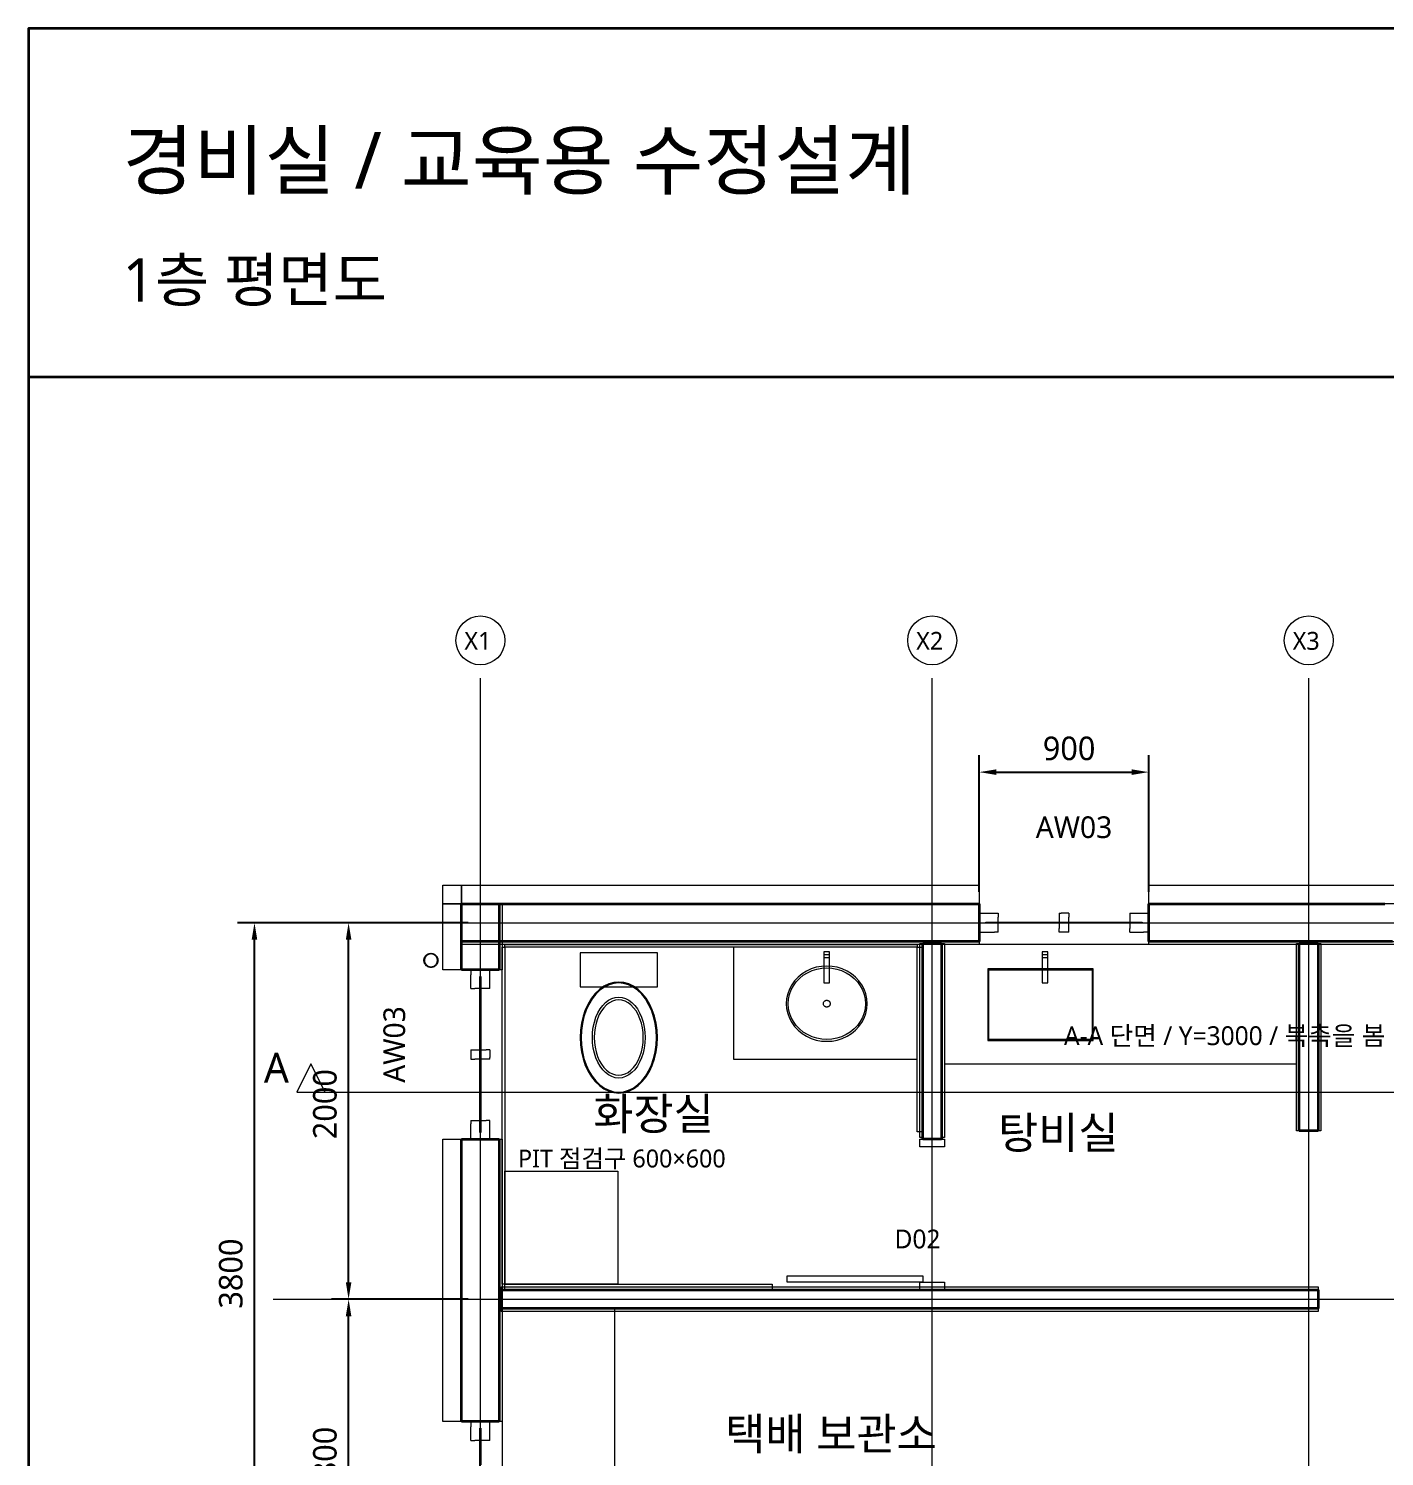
# Model space of a CAD drawing. Header units: millimetres. Extents: x 500 to 20500, y 500 to 14350.
# Drawn here: x 500 to 7702, y 6765 to 14350 of the extents above; entities that cross this region are included whole.
import ezdxf

# ---------------------------------------------------------------- set-up
doc = ezdxf.new("R2010")
doc.units = ezdxf.units.MM
for name, color, linetype, lineweight in [('A-FINISH', 8, 'Continuous', 13), ('A-FRAME', 4, 'Continuous', 18), ('A-FURN', 3, 'Continuous', 13), ('A-WALL', 7, 'Continuous', 35), ('BORDER', 7, 'Continuous', 35), ('DIM', 8, 'Continuous', 13), ('GRID', 8, 'Continuous', 13), ('TEXT', 7, 'Continuous', 18)]:
    doc.layers.add(name, color=color, linetype=linetype, lineweight=lineweight)
doc.styles.add('KOREAN', font='malgun.ttf')
doc.dimstyles.get("Standard").update_dxf_attribs({"dimtxt": 2.5, "dimasz": 2.5, "dimexe": 1.25, "dimexo": 0.625, "dimtad": 1, "dimcen": 2.5, "dimazin": 3, "dimtfac": 1, "dimtmove": 0, "dimatfit": 3})

# ---------------------------------------------------------------- blocks, each defined once
blk = doc.blocks.new('_CLOSEDFILLED')
at = {"color": 0, "linetype": 'BYBLOCK'}
blk.add_solid([(-1, 0.164), (0, 0), (-1, -0.164)], dxfattribs=at)
blk = doc.blocks.new('*D5')
at = {"color": 8}
for p, q in [((2835, 7600), (2110, 7600)), ((2200, 5890), (2200, 7510)), ((2835, 5800), (2110, 5800))]:
    blk.add_line(p, q, dxfattribs=at)
at = {"layer": 'Defpoints'}
for p in [(2900, 7600), (2200, 5800), (2900, 5800)]:
    blk.add_point(p, dxfattribs=at)
at = {"layer": 'DIM', "color": 8, "xscale": 90, "yscale": 90}
for p, rotation in [((2200, 7600), 90), ((2200, 5800), 270)]:
    blk.add_blockref('_CLOSEDFILLED', p, dxfattribs=dict(at, rotation=rotation))
at = {"layer": 'DIM', "style": 'KOREAN'}
blk.add_text('1800', height=125, rotation=90, dxfattribs=at).set_placement((2136.25, 6550))
blk = doc.blocks.new('*D6')
at = {"color": 8}
for p, q in [((2835, 9600), (2110, 9600)), ((2200, 7690), (2200, 9510)), ((2835, 7600), (2110, 7600))]:
    blk.add_line(p, q, dxfattribs=at)
at = {"layer": 'Defpoints'}
for p in [(2900, 9600), (2200, 7600), (2900, 7600)]:
    blk.add_point(p, dxfattribs=at)
at = {"layer": 'DIM', "color": 8, "xscale": 90, "yscale": 90}
for p, rotation in [((2200, 9600), 90), ((2200, 7600), 270)]:
    blk.add_blockref('_CLOSEDFILLED', p, dxfattribs=dict(at, rotation=rotation))
at = {"layer": 'DIM', "style": 'KOREAN'}
blk.add_text('2000', height=125, rotation=90, dxfattribs=at).set_placement((2136.25, 8450))
blk = doc.blocks.new('*D7')
at = {"color": 8}
for p, q in [((2835, 9600), (1610, 9600)), ((1700, 5890), (1700, 9510)), ((2835, 5800), (1610, 5800))]:
    blk.add_line(p, q, dxfattribs=at)
at = {"layer": 'Defpoints'}
for p in [(2900, 9600), (1700, 5800), (2900, 5800)]:
    blk.add_point(p, dxfattribs=at)
at = {"layer": 'DIM', "color": 8, "xscale": 90, "yscale": 90}
for p, rotation in [((1700, 9600), 90), ((1700, 5800), 270)]:
    blk.add_blockref('_CLOSEDFILLED', p, dxfattribs=dict(at, rotation=rotation))
at = {"layer": 'DIM', "style": 'KOREAN'}
blk.add_text('3800', height=125, rotation=90, dxfattribs=at).set_placement((1636.25, 7550))
blk = doc.blocks.new('*D8')
at = {"color": 8}
for p, q in [((5550, 9765), (5550, 10490)), ((6450, 9765), (6450, 10490)), ((5640, 10400), (6360, 10400))]:
    blk.add_line(p, q, dxfattribs=at)
at = {"layer": 'Defpoints'}
for p in [(5550, 10400), (5550, 9700), (6450, 9700)]:
    blk.add_point(p, dxfattribs=at)
at = {"layer": 'DIM', "color": 8, "xscale": 90, "yscale": 90, "rotation": 180}
blk.add_blockref('_CLOSEDFILLED', (5550, 10400), dxfattribs=at)
at = {"layer": 'DIM', "color": 8, "xscale": 90, "yscale": 90}
blk.add_blockref('_CLOSEDFILLED', (6450, 10400), dxfattribs=at)
at = {"layer": 'DIM', "style": 'KOREAN'}
blk.add_text('900', height=125, dxfattribs=at).set_placement((5887.5, 10463.75))

msp = doc.modelspace()

# ---------------------------------------------------------------- linework, layer by layer
at = {"layer": 'A-FINISH'}
for p, q in [((2700, 9800), (2748.485, 9800)), ((2700, 9748.485), (2700, 9800)), ((2748.485, 9800), (2800, 9800)), ((2800, 9800), (4133.333, 9800)), ((2800, 9748.485), (2800, 9800)), ((2800, 9800), (2800, 9751.515)), ((4133.333, 9800), (5550, 9800)), ((5550, 9800), (5550, 9751.515)), ((6450, 9800), (7686.364, 9800)), ((6450, 9748.485), (6450, 9800)), ((7686.364, 9800), (9000, 9800)), ((2700, 9700), (2700, 9748.485)), ((2800, 9751.515), (2800, 9700)), ((2800, 9700), (2800, 9748.485)), ((5550, 9751.515), (5550, 9700)), ((6450, 9700), (6450, 9748.485)), ((2700, 9700), (2748.485, 9700)), ((2700, 9519.697), (2700, 9700)), ((2751.515, 9700), (2700, 9700)), ((2748.485, 9700), (2800, 9700)), ((2800, 9700), (2751.515, 9700)), ((4216.667, 9700), (2800, 9700)), ((2800, 9700), (2800, 9530.303)), ((3000, 9700), (3007.263, 9700)), ((3000, 9519.468), (3000, 9700)), ((3007.263, 9700), (3015, 9700)), ((3015, 9700), (3015, 9530.533)), ((5550, 9700), (4216.667, 9700)), ((7763.636, 9700), (6450, 9700)), ((2700, 9350), (2700, 9519.697)), ((2800, 9530.303), (2800, 9350)), ((2800, 9500), (4131.531, 9500)), ((2800, 9492.263), (2800, 9500)), ((2800, 9485), (2800, 9492.263)), ((4218.469, 9485), (2800, 9485)), ((3000, 9350), (3000, 9519.468)), ((3015, 9530.533), (3015, 9350)), ((3030, 9485), (4357.687, 9485)), ((3030, 9479.094), (3030, 9485)), ((4131.531, 9500), (5550, 9500)), ((5550, 9485), (4218.469, 9485)), ((4357.687, 9485), (5220, 9485)), ((5220, 9485), (5220, 9475.906)), ((5235, 8960.384), (5235, 9490)), ((5235, 9490), (5242.287, 9490)), ((5242.287, 9490), (5250, 9490)), ((5250, 9490), (5250, 8989.616)), ((5350, 9490), (5357.287, 9490)), ((5350, 8960.384), (5350, 9490)), ((5357.287, 9490), (5365, 9490)), ((5365, 9490), (5365, 8989.616)), ((5550, 9500), (5550, 9492.737)), ((5550, 9492.737), (5550, 9485)), ((6450, 9500), (7684.692, 9500)), ((6450, 9492.263), (6450, 9500)), ((6450, 9485), (6450, 9492.263)), ((7765.308, 9485), (6450, 9485)), ((7235, 8978.381), (7235, 9490)), ((7235, 9490), (7242.287, 9490)), ((7242.287, 9490), (7250, 9490)), ((7250, 9490), (7250, 9006.619)), ((7350, 9490), (7357.287, 9490)), ((7350, 8978.381), (7350, 9490)), ((7357.287, 9490), (7365, 9490)), ((7365, 9490), (7365, 9006.619)), ((7684.692, 9500), (9000, 9500)), ((2600.321, 9404.895), (2600.785, 9407.227)), ((2600.785, 9407.227), (2601.278, 9409.706)), ((2601.278, 9409.706), (2602.042, 9411.958)), ((2602.042, 9411.958), (2602.855, 9414.351)), ((2602.855, 9414.351), (2603.906, 9416.484)), ((2603.749, 9406.783), (2603.295, 9404.503)), ((2604.176, 9408.929), (2603.749, 9406.783)), ((2603.906, 9416.484), (2605.024, 9418.75)), ((2604.923, 9411.131), (2604.176, 9408.929)), ((2605.626, 9413.202), (2604.923, 9411.131)), ((2605.024, 9418.75), (2606.345, 9420.728)), ((2606.654, 9415.288), (2605.626, 9413.202)), ((2606.345, 9420.728), (2607.749, 9422.829)), ((2607.622, 9417.25), (2606.654, 9415.288)), ((2608.914, 9419.183), (2607.622, 9417.25)), ((2607.749, 9422.829), (2609.317, 9424.617)), ((2610.129, 9421.002), (2608.914, 9419.183)), ((2609.317, 9424.617), (2610.983, 9426.516)), ((2611.662, 9422.75), (2610.129, 9421.002)), ((2610.983, 9426.516), (2612.772, 9428.085)), ((2613.105, 9424.395), (2611.662, 9422.75)), ((2612.772, 9428.085), (2614.671, 9429.751)), ((2614.853, 9425.928), (2613.105, 9424.395)), ((2614.671, 9429.751), (2616.649, 9431.072)), ((2616.498, 9427.371), (2614.853, 9425.928)), ((2618.431, 9428.662), (2616.498, 9427.371)), ((2616.649, 9431.072), (2618.75, 9432.476)), ((2620.25, 9429.878), (2618.431, 9428.662)), ((2618.75, 9432.476), (2620.883, 9433.528)), ((2622.335, 9430.906), (2620.25, 9429.878)), ((2620.883, 9433.528), (2623.149, 9434.645)), ((2624.297, 9431.874), (2622.335, 9430.906)), ((2623.149, 9434.645), (2625.401, 9435.41)), ((2626.499, 9432.621), (2624.297, 9431.874)), ((2625.401, 9435.41), (2627.794, 9436.222)), ((2628.571, 9433.325), (2626.499, 9432.621)), ((2627.794, 9436.222), (2630.127, 9436.686)), ((2630.851, 9433.778), (2628.571, 9433.325)), ((2630.127, 9436.686), (2632.605, 9437.179)), ((2632.997, 9434.205), (2630.851, 9433.778)), ((2632.605, 9437.179), (2634.978, 9437.335)), ((2635.317, 9434.357), (2632.997, 9434.205)), ((2634.978, 9437.335), (2637.5, 9437.5)), ((2637.5, 9434.5), (2635.317, 9434.357)), ((2637.5, 9437.5), (2639.873, 9437.344)), ((2639.82, 9434.348), (2637.5, 9434.5)), ((2642.003, 9434.205), (2639.82, 9434.348)), ((2639.873, 9437.344), (2642.395, 9437.179)), ((2644.283, 9433.751), (2642.003, 9434.205)), ((2642.395, 9437.179), (2644.727, 9436.715)), ((2646.429, 9433.325), (2644.283, 9433.751)), ((2644.727, 9436.715), (2647.206, 9436.222)), ((2648.631, 9432.577), (2646.429, 9433.325)), ((2647.206, 9436.222), (2649.458, 9435.458)), ((2650.703, 9431.874), (2648.631, 9432.577)), ((2649.458, 9435.458), (2651.851, 9434.645)), ((2652.788, 9430.846), (2650.703, 9431.874)), ((2651.851, 9434.645), (2653.984, 9433.594)), ((2654.75, 9429.878), (2652.788, 9430.846)), ((2653.984, 9433.594), (2656.25, 9432.476)), ((2656.683, 9428.586), (2654.75, 9429.878)), ((2656.25, 9432.476), (2658.227, 9431.155)), ((2658.502, 9427.371), (2656.683, 9428.586)), ((2658.227, 9431.155), (2660.329, 9429.751)), ((2660.25, 9425.838), (2658.502, 9427.371)), ((2661.895, 9424.395), (2660.25, 9425.838)), ((2660.329, 9429.751), (2662.117, 9428.183)), ((2663.428, 9422.647), (2661.895, 9424.395)), ((2662.117, 9428.183), (2664.017, 9426.516)), ((2664.871, 9421.002), (2663.428, 9422.647)), ((2664.017, 9426.516), (2665.585, 9424.728)), ((2666.162, 9419.069), (2664.871, 9421.002)), ((2665.585, 9424.728), (2667.251, 9422.829)), ((2667.378, 9417.25), (2666.162, 9419.069)), ((2667.251, 9422.829), (2668.572, 9420.851)), ((2668.406, 9415.165), (2667.378, 9417.25)), ((2669.374, 9413.202), (2668.406, 9415.165)), ((2668.572, 9420.851), (2669.976, 9418.75)), ((2670.121, 9411.001), (2669.374, 9413.202)), ((2669.976, 9418.75), (2671.028, 9416.617)), ((2670.824, 9408.929), (2670.121, 9411.001)), ((2671.278, 9406.649), (2670.824, 9408.929)), ((2671.028, 9416.617), (2672.145, 9414.351)), ((2671.705, 9404.503), (2671.278, 9406.649)), ((2672.145, 9414.351), (2672.91, 9412.099)), ((2672.91, 9412.099), (2673.722, 9409.706)), ((2673.722, 9409.706), (2674.186, 9407.373)), ((2674.186, 9407.373), (2674.679, 9404.895)), ((3015, 9470), (3024.094, 9470)), ((3015, 8765.187), (3015, 9470)), ((3024.094, 9470), (3030, 9470)), ((3030, 9470), (3030, 9479.094)), ((3030, 9470), (3030, 8384.813)), ((3892.313, 9470), (3030, 9470)), ((5220, 9470), (3892.313, 9470)), ((4755, 9445), (4725, 9445)), ((4725, 9445), (4725, 9415)), ((4755, 9430), (4725, 9430)), ((4725, 9430), (4725, 9280)), ((4725, 9415), (4755, 9415)), ((4755, 9415), (4755, 9445)), ((4755, 9280), (4755, 9430)), ((5220, 9475.906), (5220, 9470)), ((5220, 9470), (5238.188, 9470)), ((5220, 9084.125), (5220, 9470)), ((5238.188, 9470), (5250, 9470)), ((5250, 9470), (5250, 8875.875)), ((5915, 9445), (5885, 9445)), ((5885, 9445), (5885, 9415)), ((5915, 9430), (5885, 9430)), ((5885, 9430), (5885, 9280)), ((5885, 9415), (5915, 9415)), ((5915, 9415), (5915, 9445)), ((5915, 9280), (5915, 9430)), ((2600, 9400), (2600.156, 9402.373)), ((2600.165, 9397.479), (2600, 9400)), ((2600.156, 9402.373), (2600.321, 9404.895)), ((2600.321, 9395.105), (2600.165, 9397.479)), ((2600.814, 9392.627), (2600.321, 9395.105)), ((2601.278, 9390.294), (2600.814, 9392.627)), ((2602.09, 9387.901), (2601.278, 9390.294)), ((2602.855, 9385.649), (2602.09, 9387.901)), ((2603.972, 9383.383), (2602.855, 9385.649)), ((2603.152, 9402.32), (2603, 9400)), ((2603, 9400), (2603.143, 9397.817)), ((2603.143, 9397.817), (2603.295, 9395.497)), ((2603.295, 9404.503), (2603.152, 9402.32)), ((2603.295, 9395.497), (2603.722, 9393.351)), ((2603.722, 9393.351), (2604.176, 9391.071)), ((2605.024, 9381.25), (2603.972, 9383.383)), ((2604.176, 9391.071), (2604.879, 9388.999)), ((2604.879, 9388.999), (2605.626, 9386.797)), ((2606.428, 9379.149), (2605.024, 9381.25)), ((2605.626, 9386.797), (2606.594, 9384.835)), ((2607.749, 9377.171), (2606.428, 9379.149)), ((2606.594, 9384.835), (2607.622, 9382.75)), ((2607.622, 9382.75), (2608.838, 9380.931)), ((2609.415, 9375.272), (2607.749, 9377.171)), ((2608.838, 9380.931), (2610.129, 9378.998)), ((2610.983, 9373.484), (2609.415, 9375.272)), ((2610.129, 9378.998), (2611.572, 9377.353)), ((2612.883, 9371.817), (2610.983, 9373.484)), ((2611.572, 9377.353), (2613.105, 9375.605)), ((2614.671, 9370.249), (2612.883, 9371.817)), ((2613.105, 9375.605), (2614.75, 9374.162)), ((2616.773, 9368.845), (2614.671, 9370.249)), ((2614.75, 9374.162), (2616.498, 9372.629)), ((2616.498, 9372.629), (2618.317, 9371.414)), ((2618.75, 9367.524), (2616.773, 9368.845)), ((2618.317, 9371.414), (2620.25, 9370.122)), ((2621.016, 9366.406), (2618.75, 9367.524)), ((2620.25, 9370.122), (2622.212, 9369.154)), ((2623.149, 9365.354), (2621.016, 9366.406)), ((2622.212, 9369.154), (2624.297, 9368.126)), ((2625.542, 9364.542), (2623.149, 9365.354)), ((2624.297, 9368.126), (2626.369, 9367.423)), ((2627.794, 9363.778), (2625.542, 9364.542)), ((2626.369, 9367.423), (2628.571, 9366.676)), ((2630.273, 9363.285), (2627.794, 9363.778)), ((2628.571, 9366.676), (2630.717, 9366.249)), ((2632.605, 9362.821), (2630.273, 9363.285)), ((2630.717, 9366.249), (2632.997, 9365.795)), ((2635.127, 9362.655), (2632.605, 9362.821)), ((2632.997, 9365.795), (2635.18, 9365.652)), ((2637.5, 9362.5), (2635.127, 9362.655)), ((2635.18, 9365.652), (2637.5, 9365.5)), ((2637.5, 9365.5), (2639.683, 9365.643)), ((2640.022, 9362.665), (2637.5, 9362.5)), ((2639.683, 9365.643), (2642.003, 9365.795)), ((2642.395, 9362.821), (2640.022, 9362.665)), ((2642.003, 9365.795), (2644.149, 9366.222)), ((2644.873, 9363.314), (2642.395, 9362.821)), ((2644.149, 9366.222), (2646.429, 9366.676)), ((2647.206, 9363.778), (2644.873, 9363.314)), ((2646.429, 9366.676), (2648.501, 9367.379)), ((2649.599, 9364.59), (2647.206, 9363.778)), ((2648.501, 9367.379), (2650.703, 9368.126)), ((2651.851, 9365.354), (2649.599, 9364.59)), ((2650.703, 9368.126), (2652.665, 9369.094)), ((2654.117, 9366.472), (2651.851, 9365.354)), ((2652.665, 9369.094), (2654.75, 9370.122)), ((2656.25, 9367.524), (2654.117, 9366.472)), ((2654.75, 9370.122), (2656.569, 9371.338)), ((2658.351, 9368.928), (2656.25, 9367.524)), ((2656.569, 9371.338), (2658.502, 9372.629)), ((2660.329, 9370.249), (2658.351, 9368.928)), ((2658.502, 9372.629), (2660.147, 9374.072)), ((2660.147, 9374.072), (2661.895, 9375.605)), ((2662.228, 9371.915), (2660.329, 9370.249)), ((2661.895, 9375.605), (2663.338, 9377.25)), ((2664.017, 9373.484), (2662.228, 9371.915)), ((2663.338, 9377.25), (2664.871, 9378.998)), ((2665.683, 9375.383), (2664.017, 9373.484)), ((2664.871, 9378.998), (2666.086, 9380.817)), ((2667.251, 9377.171), (2665.683, 9375.383)), ((2666.086, 9380.817), (2667.378, 9382.75)), ((2668.655, 9379.273), (2667.251, 9377.171)), ((2667.378, 9382.75), (2668.346, 9384.712)), ((2668.346, 9384.712), (2669.374, 9386.797)), ((2669.976, 9381.25), (2668.655, 9379.273)), ((2669.374, 9386.797), (2670.077, 9388.869)), ((2671.094, 9383.516), (2669.976, 9381.25)), ((2670.077, 9388.869), (2670.824, 9391.071)), ((2670.824, 9391.071), (2671.251, 9393.217)), ((2672.145, 9385.649), (2671.094, 9383.516)), ((2671.251, 9393.217), (2671.705, 9395.497)), ((2671.857, 9402.183), (2671.705, 9404.503)), ((2671.705, 9395.497), (2671.848, 9397.68)), ((2671.848, 9397.68), (2672, 9400)), ((2672, 9400), (2671.857, 9402.183)), ((2672.958, 9388.042), (2672.145, 9385.649)), ((2673.722, 9390.294), (2672.958, 9388.042)), ((2674.215, 9392.773), (2673.722, 9390.294)), ((2674.679, 9395.105), (2674.215, 9392.773)), ((2674.679, 9404.895), (2674.835, 9402.522)), ((2674.844, 9397.627), (2674.679, 9395.105)), ((2674.835, 9402.522), (2675, 9400)), ((2675, 9400), (2674.844, 9397.627)), ((2751.515, 9350), (2700, 9350)), ((2800, 9350), (2751.515, 9350)), ((3007.737, 9350), (3000, 9350)), ((3015, 9350), (3007.737, 9350)), ((4725, 9280), (4755, 9280)), ((5885, 9280), (5915, 9280)), ((5220, 8490), (5220, 9084.125)), ((5235, 8460), (5235, 8960.384)), ((5250, 8989.616), (5250, 8460)), ((5350, 8460), (5350, 8960.384)), ((5365, 8989.616), (5365, 8460)), ((7235, 8495), (7235, 8978.381)), ((7250, 9006.619), (7250, 8495)), ((7350, 8495), (7350, 8978.381)), ((7365, 9006.619), (7365, 8495)), ((5250, 8875.875), (5250, 8490)), ((3015, 7680), (3015, 8765.187)), ((2700, 8450), (2748.485, 8450)), ((2700, 7677.273), (2700, 8450)), ((2748.485, 8450), (2800, 8450)), ((2800, 8450), (2800, 7722.727)), ((3000, 8450), (3007.263, 8450)), ((3000, 7676.289), (3000, 8450)), ((3007.263, 8450), (3015, 8450)), ((3015, 8450), (3015, 7723.711)), ((5231.813, 8490), (5220, 8490)), ((5250, 8490), (5231.813, 8490)), ((5242.713, 8460), (5235, 8460)), ((5250, 8460), (5242.713, 8460)), ((5357.713, 8460), (5350, 8460)), ((5365, 8460), (5357.713, 8460)), ((7242.713, 8495), (7235, 8495)), ((7250, 8495), (7242.713, 8495)), ((7357.713, 8495), (7350, 8495)), ((7365, 8495), (7357.713, 8495)), ((3030, 8384.813), (3030, 7680)), ((3030, 7680), (3030, 8280)), ((3030, 8280), (3630, 8280)), ((3630, 8280), (3630, 7680)), ((2700, 6950), (2700, 7677.273)), ((2800, 7722.727), (2800, 6950)), ((3000, 6950), (3000, 7676.289)), ((3010, 7665), (5118.414, 7665)), ((3010, 7657.287), (3010, 7665)), ((3015, 7723.711), (3015, 6950)), ((3020.906, 7680), (3015, 7680)), ((3030, 7680), (3020.906, 7680)), ((3030, 7680), (3890.875, 7680)), ((3030, 7668.188), (3030, 7680)), ((3630, 7680), (3030, 7680)), ((3030, 7650), (3030, 7668.188)), ((3890.875, 7680), (4450, 7680)), ((4450, 7680), (4450, 7661.813)), ((4450, 7661.813), (4450, 7650)), ((5118.414, 7665), (7350, 7665)), ((7350, 7665), (7350, 7657.713)), ((3010, 7650), (3010, 7657.287)), ((5241.586, 7650), (3010, 7650)), ((3589.125, 7650), (3030, 7650)), ((4450, 7650), (3589.125, 7650)), ((7350, 7650), (5241.586, 7650)), ((7350, 7657.713), (7350, 7650)), ((3010, 7550), (5118.414, 7550)), ((3010, 7542.287), (3010, 7550)), ((3010, 7535), (3010, 7542.287)), ((5241.586, 7535), (3010, 7535)), ((5118.414, 7550), (7350, 7550)), ((7350, 7535), (5241.586, 7535)), ((7350, 7550), (7350, 7542.713)), ((7350, 7542.713), (7350, 7535)), ((2751.515, 6950), (2700, 6950)), ((2800, 6950), (2751.515, 6950)), ((3007.737, 6950), (3000, 6950)), ((3015, 6950), (3007.737, 6950))]:
    msp.add_line(p, q, dxfattribs=at)
at = {"layer": 'A-FRAME'}
for p, q in [((5550, 9650), (5631.818, 9650)), ((5550, 9650), (5550, 9575)), ((5631.818, 9650), (5650, 9650)), ((5650, 9650), (5650, 9630)), ((5975, 9650), (5985, 9650)), ((5975, 9650), (5975, 9570)), ((6025, 9650), (5985, 9650)), ((6025, 9650), (6025, 9630)), ((6350, 9650), (6422.727, 9650)), ((6350, 9650), (6350, 9570)), ((6422.727, 9650), (6450, 9650)), ((6450, 9650), (6450, 9625)), ((5550, 9550), (5550, 9575)), ((5585, 9603), (5779.646, 9603)), ((5585, 9598.407), (5585, 9603)), ((5585, 9597), (5585, 9598.407)), ((6220.354, 9597), (5585, 9597)), ((5650, 9550), (5650, 9630)), ((5779.646, 9603), (6415, 9603)), ((5975, 9550), (5975, 9570)), ((6025, 9550), (6025, 9630)), ((6415, 9597), (6220.354, 9597)), ((6350, 9550), (6350, 9570)), ((6415, 9603), (6415, 9601.593)), ((6415, 9601.593), (6415, 9597)), ((6450, 9550), (6450, 9625)), ((5550, 9550), (5631.818, 9550)), ((5650, 9550), (5631.818, 9550)), ((5985, 9550), (5975, 9550)), ((6025, 9550), (5985, 9550)), ((6350, 9550), (6422.727, 9550)), ((6450, 9550), (6422.727, 9550)), ((2850, 9350), (2850, 9322.727)), ((2850, 9350), (2925, 9350)), ((2950, 9350), (2925, 9350)), ((2950, 9322.727), (2950, 9350)), ((2850, 9250), (2850, 9322.727)), ((2897, 9315), (2898.407, 9315)), ((2897, 8679.646), (2897, 9315)), ((2898.407, 9315), (2903, 9315)), ((2903, 9315), (2903, 9120.354)), ((2950, 9250), (2950, 9322.727)), ((2850, 9250), (2870, 9250)), ((2950, 9250), (2870, 9250)), ((2903, 9120.354), (2903, 8485)), ((2850, 8925), (2850, 8885)), ((2850, 8925), (2930, 8925)), ((2850, 8885), (2850, 8875)), ((2850, 8875), (2870, 8875)), ((2950, 8875), (2870, 8875)), ((2950, 8925), (2930, 8925)), ((2950, 8925), (2950, 8885)), ((2950, 8875), (2950, 8885)), ((2897, 8485), (2897, 8679.646)), ((2850, 8550), (2850, 8531.818)), ((2850, 8550), (2930, 8550)), ((2850, 8450), (2850, 8531.818)), ((2950, 8550), (2930, 8550)), ((2950, 8531.818), (2950, 8550)), ((2950, 8450), (2950, 8531.818)), ((2850, 8450), (2875, 8450)), ((2950, 8450), (2875, 8450)), ((2901.593, 8485), (2897, 8485)), ((2903, 8485), (2901.593, 8485)), ((5235, 8450), (5325.071, 8450)), ((5235, 8437.714), (5235, 8450)), ((5235, 8410), (5235, 8437.714)), ((5325.071, 8450), (5365, 8450)), ((5365, 8450), (5365, 8422.286)), ((5365, 8422.286), (5365, 8410)), ((5274.929, 8410), (5235, 8410)), ((5365, 8410), (5274.929, 8410)), ((4530, 7725), (5038.544, 7725)), ((4530, 7714.721), (4530, 7725)), ((4530, 7690), (4530, 7714.721)), ((4741.456, 7690), (4530, 7690)), ((5250, 7690), (4741.456, 7690)), ((5038.544, 7725), (5250, 7725)), ((5235, 7690), (5325.071, 7690)), ((5235, 7677.714), (5235, 7690)), ((5235, 7650), (5235, 7677.714)), ((5250, 7725), (5250, 7700.279)), ((5250, 7700.279), (5250, 7690)), ((5325.071, 7690), (5365, 7690)), ((5365, 7690), (5365, 7662.286)), ((5365, 7662.286), (5365, 7650)), ((5274.929, 7650), (5235, 7650)), ((5365, 7650), (5274.929, 7650)), ((2850, 6950), (2850, 6922.727)), ((2850, 6950), (2925, 6950)), ((2850, 6850), (2850, 6922.727)), ((2897, 6915), (2898.407, 6915)), ((2897, 6279.646), (2897, 6915)), ((2898.407, 6915), (2903, 6915)), ((2903, 6915), (2903, 6720.354)), ((2950, 6950), (2925, 6950)), ((2950, 6922.727), (2950, 6950)), ((2950, 6850), (2950, 6922.727)), ((2850, 6850), (2870, 6850)), ((2950, 6850), (2870, 6850))]:
    msp.add_line(p, q, dxfattribs=at)
at = {"layer": 'A-FURN'}
for p, q in [((7235, 9485), (5365, 9485)), ((5365, 9485), (5365, 8850)), ((7235, 8850), (7235, 9485)), ((3840, 9440), (3430, 9440)), ((3430, 9440), (3430, 9260)), ((3840, 9260), (3840, 9440)), ((5220, 9470), (4245, 9470)), ((4245, 9470), (4245, 8875)), ((5220, 8875), (5220, 9470)), ((4632.5, 9343.205), (4609.116, 9328.671)), ((4615.204, 9320.737), (4637.5, 9334.545)), ((4657.723, 9354.776), (4632.5, 9343.205)), ((4637.5, 9334.545), (4661.55, 9345.537)), ((4684.354, 9363.185), (4657.723, 9354.776)), ((4661.55, 9345.537), (4686.942, 9353.526)), ((4711.937, 9368.289), (4684.354, 9363.185)), ((4686.942, 9353.526), (4713.242, 9358.375)), ((4740, 9370), (4711.937, 9368.289)), ((4713.242, 9358.375), (4740, 9360)), ((4768.063, 9368.289), (4740, 9370)), ((4740, 9360), (4766.758, 9358.375)), ((4766.758, 9358.375), (4793.058, 9353.526)), ((4795.646, 9363.185), (4768.063, 9368.289)), ((4793.058, 9353.526), (4818.45, 9345.537)), ((4822.277, 9354.776), (4795.646, 9363.185)), ((4818.45, 9345.537), (4842.5, 9334.545)), ((4847.5, 9343.205), (4822.277, 9354.776)), ((4842.5, 9334.545), (4864.796, 9320.737)), ((4870.884, 9328.671), (4847.5, 9343.205)), ((6155, 9355), (5595, 9355)), ((5595, 9355), (5595, 8975)), ((5600, 9350), (6150, 9350)), ((5600, 8980), (5600, 9350)), ((6150, 9350), (6150, 8980)), ((6155, 8975), (6155, 9355)), ((3430, 9260), (3840, 9260)), ((3556.55, 9262.544), (3532.5, 9245.477)), ((3558.463, 9257.925), (3535, 9241.147)), ((3581.942, 9274.948), (3556.55, 9262.544)), ((3583.236, 9270.118), (3558.463, 9257.925)), ((3608.242, 9282.476), (3581.942, 9274.948)), ((3608.895, 9277.519), (3583.236, 9270.118)), ((3635, 9285), (3608.242, 9282.476)), ((3635, 9280), (3608.895, 9277.519)), ((3661.758, 9282.476), (3635, 9285)), ((3661.105, 9277.519), (3635, 9280)), ((3686.764, 9270.118), (3661.105, 9277.519)), ((3688.058, 9274.948), (3661.758, 9282.476)), ((3711.537, 9257.925), (3686.764, 9270.118)), ((3713.45, 9262.544), (3688.058, 9274.948)), ((3735, 9241.147), (3711.537, 9257.925)), ((3737.5, 9245.477), (3713.45, 9262.544)), ((4553.805, 9270), (4541.366, 9246.537)), ((4550.605, 9242.71), (4562.465, 9265)), ((4569.429, 9291.752), (4553.805, 9270)), ((4562.465, 9265), (4577.363, 9285.665)), ((4587.972, 9311.421), (4569.429, 9291.752)), ((4577.363, 9285.665), (4595.043, 9304.35)), ((4609.116, 9328.671), (4587.972, 9311.421)), ((4595.043, 9304.35), (4615.204, 9320.737)), ((4864.796, 9320.737), (4884.957, 9304.35)), ((4892.028, 9311.421), (4870.884, 9328.671)), ((4884.957, 9304.35), (4902.637, 9285.665)), ((4910.571, 9291.752), (4892.028, 9311.421)), ((4902.637, 9285.665), (4917.535, 9265)), ((4926.195, 9270), (4910.571, 9291.752)), ((4917.535, 9265), (4929.395, 9242.71)), ((4938.634, 9246.537), (4926.195, 9270)), ((3490.043, 9198.597), (3472.363, 9169.585)), ((3493.579, 9195.061), (3476.329, 9166.541)), ((3510.204, 9224.039), (3490.043, 9198.597)), ((3513.248, 9220.072), (3493.579, 9195.061)), ((3532.5, 9245.477), (3510.204, 9224.039)), ((3535, 9241.147), (3513.248, 9220.072)), ((3565, 9176.195), (3581.424, 9188.634)), ((3581.424, 9188.634), (3598.765, 9197.674)), ((3601.354, 9183.185), (3585.251, 9174.776)), ((3598.765, 9197.674), (3616.726, 9203.161)), ((3618.032, 9188.289), (3601.354, 9183.185)), ((3616.726, 9203.161), (3635, 9205)), ((3635, 9190), (3618.032, 9188.289)), ((3635, 9205), (3653.274, 9203.161)), ((3651.968, 9188.289), (3635, 9190)), ((3668.646, 9183.185), (3651.968, 9188.289)), ((3653.274, 9203.161), (3671.235, 9197.674)), ((3684.749, 9174.776), (3668.646, 9183.185)), ((3671.235, 9197.674), (3688.576, 9188.634)), ((3688.576, 9188.634), (3705, 9176.195)), ((3756.752, 9220.072), (3735, 9241.147)), ((3759.796, 9224.039), (3737.5, 9245.477)), ((3776.421, 9195.061), (3756.752, 9220.072)), ((3779.957, 9198.597), (3759.796, 9224.039)), ((3793.671, 9166.541), (3776.421, 9195.061)), ((3797.637, 9169.585), (3779.957, 9198.597)), ((4526.839, 9196.105), (4525, 9170)), ((4532.326, 9221.764), (4526.839, 9196.105)), ((4541.366, 9246.537), (4532.326, 9221.764)), ((4535, 9170), (4536.754, 9194.8)), ((4536.754, 9194.8), (4541.985, 9219.176)), ((4541.985, 9219.176), (4550.605, 9242.71)), ((4723.37, 9176.888), (4724.412, 9179)), ((4724.412, 9179), (4725.72, 9180.958)), ((4725.72, 9180.958), (4727.272, 9182.728)), ((4727.272, 9182.728), (4729.042, 9184.28)), ((4729.042, 9184.28), (4731, 9185.588)), ((4731, 9185.588), (4733.112, 9186.63)), ((4733.112, 9186.63), (4735.341, 9187.387)), ((4735.341, 9187.387), (4737.651, 9187.846)), ((4737.651, 9187.846), (4740, 9188)), ((4740, 9188), (4742.349, 9187.846)), ((4742.349, 9187.846), (4744.659, 9187.387)), ((4744.659, 9187.387), (4746.888, 9186.63)), ((4746.888, 9186.63), (4749, 9185.588)), ((4749, 9185.588), (4750.958, 9184.28)), ((4750.958, 9184.28), (4752.728, 9182.728)), ((4752.728, 9182.728), (4754.28, 9180.958)), ((4754.28, 9180.958), (4755.588, 9179)), ((4755.588, 9179), (4756.63, 9176.888)), ((4929.395, 9242.71), (4938.015, 9219.176)), ((4938.015, 9219.176), (4943.246, 9194.8)), ((4947.674, 9221.764), (4938.634, 9246.537)), ((4943.246, 9194.8), (4945, 9170)), ((4953.161, 9196.105), (4947.674, 9221.764)), ((4955, 9170), (4953.161, 9196.105)), ((3445.605, 9102.892), (3436.985, 9066.352)), ((3457.465, 9137.5), (3445.605, 9102.892)), ((3461.795, 9135), (3450.224, 9100.978)), ((3472.363, 9169.585), (3457.465, 9137.5)), ((3476.329, 9166.541), (3461.795, 9135)), ((3513.756, 9097.5), (3523.931, 9120.884)), ((3531.864, 9111.752), (3522.417, 9090)), ((3523.931, 9120.884), (3536.005, 9142.028)), ((3543.076, 9131.421), (3531.864, 9111.752)), ((3536.005, 9142.028), (3549.773, 9160.571)), ((3555.861, 9148.671), (3543.076, 9131.421)), ((3549.773, 9160.571), (3565, 9176.195)), ((3570, 9163.205), (3555.861, 9148.671)), ((3585.251, 9174.776), (3570, 9163.205)), ((3700, 9163.205), (3684.749, 9174.776)), ((3714.139, 9148.671), (3700, 9163.205)), ((3705, 9176.195), (3720.227, 9160.571)), ((3726.924, 9131.421), (3714.139, 9148.671)), ((3720.227, 9160.571), (3733.995, 9142.028)), ((3738.136, 9111.752), (3726.924, 9131.421)), ((3733.995, 9142.028), (3746.069, 9120.884)), ((3747.583, 9090), (3738.136, 9111.752)), ((3746.069, 9120.884), (3756.244, 9097.5)), ((3808.205, 9135), (3793.671, 9166.541)), ((3812.535, 9137.5), (3797.637, 9169.585)), ((3819.776, 9100.978), (3808.205, 9135)), ((3824.395, 9102.892), (3812.535, 9137.5)), ((3833.015, 9066.352), (3824.395, 9102.892)), ((4525, 9170), (4526.839, 9143.895)), ((4526.839, 9143.895), (4532.326, 9118.236)), ((4532.326, 9118.236), (4541.366, 9093.463)), ((4536.754, 9145.2), (4535, 9170)), ((4541.985, 9120.824), (4536.754, 9145.2)), ((4550.605, 9097.29), (4541.985, 9120.824)), ((4722, 9170), (4722.154, 9172.349)), ((4722.154, 9167.651), (4722, 9170)), ((4722.154, 9172.349), (4722.613, 9174.659)), ((4722.613, 9165.341), (4722.154, 9167.651)), ((4722.613, 9174.659), (4723.37, 9176.888)), ((4723.37, 9163.112), (4722.613, 9165.341)), ((4724.412, 9161), (4723.37, 9163.112)), ((4725.72, 9159.042), (4724.412, 9161)), ((4727.272, 9157.272), (4725.72, 9159.042)), ((4729.042, 9155.72), (4727.272, 9157.272)), ((4731, 9154.412), (4729.042, 9155.72)), ((4733.112, 9153.37), (4731, 9154.412)), ((4735.341, 9152.613), (4733.112, 9153.37)), ((4737.651, 9152.154), (4735.341, 9152.613)), ((4740, 9152), (4737.651, 9152.154)), ((4742.349, 9152.154), (4740, 9152)), ((4744.659, 9152.613), (4742.349, 9152.154)), ((4746.888, 9153.37), (4744.659, 9152.613)), ((4749, 9154.412), (4746.888, 9153.37)), ((4750.958, 9155.72), (4749, 9154.412)), ((4752.728, 9157.272), (4750.958, 9155.72)), ((4754.28, 9159.042), (4752.728, 9157.272)), ((4755.588, 9161), (4754.28, 9159.042)), ((4756.63, 9163.112), (4755.588, 9161)), ((4756.63, 9176.888), (4757.387, 9174.659)), ((4757.387, 9165.341), (4756.63, 9163.112)), ((4757.387, 9174.659), (4757.846, 9172.349)), ((4757.846, 9167.651), (4757.387, 9165.341)), ((4757.846, 9172.349), (4758, 9170)), ((4758, 9170), (4757.846, 9167.651)), ((4938.015, 9120.824), (4929.395, 9097.29)), ((4943.246, 9145.2), (4938.015, 9120.824)), ((4938.634, 9093.463), (4947.674, 9118.236)), ((4945, 9170), (4943.246, 9145.2)), ((4947.674, 9118.236), (4953.161, 9143.895)), ((4953.161, 9143.895), (4955, 9170)), ((3431.754, 9028.505), (3430, 8990)), ((3436.985, 9066.352), (3431.754, 9028.505)), ((3436.711, 9027.853), (3435, 8990)), ((3441.815, 9065.058), (3436.711, 9027.853)), ((3450.224, 9100.978), (3441.815, 9065.058)), ((3496.198, 9018.063), (3499.77, 9045.646)), ((3499.77, 9045.646), (3505.657, 9072.277)), ((3505.657, 9072.277), (3513.756, 9097.5)), ((3509.43, 9041.764), (3506.112, 9016.105)), ((3514.896, 9066.537), (3509.43, 9041.764)), ((3522.417, 9090), (3514.896, 9066.537)), ((3755.104, 9066.537), (3747.583, 9090)), ((3760.57, 9041.764), (3755.104, 9066.537)), ((3756.244, 9097.5), (3764.343, 9072.277)), ((3763.888, 9016.105), (3760.57, 9041.764)), ((3764.343, 9072.277), (3770.23, 9045.646)), ((3770.23, 9045.646), (3773.802, 9018.063)), ((3828.185, 9065.058), (3819.776, 9100.978)), ((3833.289, 9027.853), (3828.185, 9065.058)), ((3838.246, 9028.505), (3833.015, 9066.352)), ((3835, 8990), (3833.289, 9027.853)), ((3840, 8990), (3838.246, 9028.505)), ((4541.366, 9093.463), (4553.805, 9070)), ((4562.465, 9075), (4550.605, 9097.29)), ((4553.805, 9070), (4569.429, 9048.248)), ((4577.363, 9054.335), (4562.465, 9075)), ((4569.429, 9048.248), (4587.972, 9028.579)), ((4595.043, 9035.65), (4577.363, 9054.335)), ((4587.972, 9028.579), (4609.116, 9011.329)), ((4615.204, 9019.263), (4595.043, 9035.65)), ((4884.957, 9035.65), (4864.796, 9019.263)), ((4870.884, 9011.329), (4892.028, 9028.579)), ((4902.637, 9054.335), (4884.957, 9035.65)), ((4892.028, 9028.579), (4910.571, 9048.248)), ((4917.535, 9075), (4902.637, 9054.335)), ((4910.571, 9048.248), (4926.195, 9070)), ((4929.395, 9097.29), (4917.535, 9075)), ((4926.195, 9070), (4938.634, 9093.463)), ((3430, 8990), (3431.754, 8951.495)), ((3431.754, 8951.495), (3436.985, 8913.648)), ((3435, 8990), (3436.711, 8952.147)), ((3436.711, 8952.147), (3441.815, 8914.942)), ((3495, 8990), (3496.198, 9018.063)), ((3496.198, 8961.937), (3495, 8990)), ((3499.77, 8934.354), (3496.198, 8961.937)), ((3506.112, 9016.105), (3505, 8990)), ((3505, 8990), (3506.112, 8963.895)), ((3506.112, 8963.895), (3509.43, 8938.236)), ((3760.57, 8938.236), (3763.888, 8963.895)), ((3765, 8990), (3763.888, 9016.105)), ((3763.888, 8963.895), (3765, 8990)), ((3773.802, 8961.937), (3770.23, 8934.354)), ((3773.802, 9018.063), (3775, 8990)), ((3775, 8990), (3773.802, 8961.937)), ((3828.185, 8914.942), (3833.289, 8952.147)), ((3833.015, 8913.648), (3838.246, 8951.495)), ((3833.289, 8952.147), (3835, 8990)), ((3838.246, 8951.495), (3840, 8990)), ((4609.116, 9011.329), (4632.5, 8996.795)), ((4637.5, 9005.455), (4615.204, 9019.263)), ((4632.5, 8996.795), (4657.723, 8985.224)), ((4661.55, 8994.463), (4637.5, 9005.455)), ((4657.723, 8985.224), (4684.354, 8976.815)), ((4686.942, 8986.474), (4661.55, 8994.463)), ((4684.354, 8976.815), (4711.937, 8971.711)), ((4713.242, 8981.625), (4686.942, 8986.474)), ((4711.937, 8971.711), (4740, 8970)), ((4740, 8980), (4713.242, 8981.625)), ((4766.758, 8981.625), (4740, 8980)), ((4740, 8970), (4768.063, 8971.711)), ((4793.058, 8986.474), (4766.758, 8981.625)), ((4768.063, 8971.711), (4795.646, 8976.815)), ((4818.45, 8994.463), (4793.058, 8986.474)), ((4795.646, 8976.815), (4822.277, 8985.224)), ((4842.5, 9005.455), (4818.45, 8994.463)), ((4822.277, 8985.224), (4847.5, 8996.795)), ((4864.796, 9019.263), (4842.5, 9005.455)), ((4847.5, 8996.795), (4870.884, 9011.329)), ((5595, 8975), (6155, 8975)), ((6150, 8980), (5600, 8980)), ((3436.985, 8913.648), (3445.605, 8877.108)), ((3441.815, 8914.942), (3450.224, 8879.022)), ((3445.605, 8877.108), (3457.465, 8842.5)), ((3450.224, 8879.022), (3461.795, 8845)), ((3505.657, 8907.723), (3499.77, 8934.354)), ((3513.756, 8882.5), (3505.657, 8907.723)), ((3509.43, 8938.236), (3514.896, 8913.463)), ((3523.931, 8859.116), (3513.756, 8882.5)), ((3514.896, 8913.463), (3522.417, 8890)), ((3522.417, 8890), (3531.864, 8868.248)), ((3738.136, 8868.248), (3747.583, 8890)), ((3756.244, 8882.5), (3746.069, 8859.116)), ((3747.583, 8890), (3755.104, 8913.463)), ((3755.104, 8913.463), (3760.57, 8938.236)), ((3764.343, 8907.723), (3756.244, 8882.5)), ((3770.23, 8934.354), (3764.343, 8907.723)), ((3808.205, 8845), (3819.776, 8879.022)), ((3812.535, 8842.5), (3824.395, 8877.108)), ((3819.776, 8879.022), (3828.185, 8914.942)), ((3824.395, 8877.108), (3833.015, 8913.648)), ((4245, 8875), (5220, 8875)), ((3457.465, 8842.5), (3472.363, 8810.415)), ((3461.795, 8845), (3476.329, 8813.459)), ((3472.363, 8810.415), (3490.043, 8781.403)), ((3476.329, 8813.459), (3493.579, 8784.939)), ((3536.005, 8837.972), (3523.931, 8859.116)), ((3531.864, 8868.248), (3543.076, 8848.579)), ((3549.773, 8819.429), (3536.005, 8837.972)), ((3543.076, 8848.579), (3555.861, 8831.329)), ((3565, 8803.805), (3549.773, 8819.429)), ((3555.861, 8831.329), (3570, 8816.795)), ((3581.424, 8791.366), (3565, 8803.805)), ((3570, 8816.795), (3585.251, 8805.224)), ((3585.251, 8805.224), (3601.354, 8796.815)), ((3668.646, 8796.815), (3684.749, 8805.224)), ((3684.749, 8805.224), (3700, 8816.795)), ((3705, 8803.805), (3688.576, 8791.366)), ((3700, 8816.795), (3714.139, 8831.329)), ((3720.227, 8819.429), (3705, 8803.805)), ((3714.139, 8831.329), (3726.924, 8848.579)), ((3733.995, 8837.972), (3720.227, 8819.429)), ((3726.924, 8848.579), (3738.136, 8868.248)), ((3746.069, 8859.116), (3733.995, 8837.972)), ((3776.421, 8784.939), (3793.671, 8813.459)), ((3779.957, 8781.403), (3797.637, 8810.415)), ((3793.671, 8813.459), (3808.205, 8845)), ((3797.637, 8810.415), (3812.535, 8842.5)), ((5365, 8850), (7235, 8850)), ((3490.043, 8781.403), (3510.204, 8755.961)), ((3493.579, 8784.939), (3513.248, 8759.928)), ((3510.204, 8755.961), (3532.5, 8734.523)), ((3513.248, 8759.928), (3535, 8738.853)), ((3532.5, 8734.523), (3556.55, 8717.456)), ((3535, 8738.853), (3558.463, 8722.075)), ((3598.765, 8782.326), (3581.424, 8791.366)), ((3616.726, 8776.839), (3598.765, 8782.326)), ((3601.354, 8796.815), (3618.032, 8791.711)), ((3635, 8775), (3616.726, 8776.839)), ((3618.032, 8791.711), (3635, 8790)), ((3635, 8790), (3651.968, 8791.711)), ((3653.274, 8776.839), (3635, 8775)), ((3651.968, 8791.711), (3668.646, 8796.815)), ((3671.235, 8782.326), (3653.274, 8776.839)), ((3688.576, 8791.366), (3671.235, 8782.326)), ((3711.537, 8722.075), (3735, 8738.853)), ((3713.45, 8717.456), (3737.5, 8734.523)), ((3735, 8738.853), (3756.752, 8759.928)), ((3737.5, 8734.523), (3759.796, 8755.961)), ((3756.752, 8759.928), (3776.421, 8784.939)), ((3759.796, 8755.961), (3779.957, 8781.403)), ((3556.55, 8717.456), (3581.942, 8705.052)), ((3558.463, 8722.075), (3583.236, 8709.882)), ((3581.942, 8705.052), (3608.242, 8697.524)), ((3583.236, 8709.882), (3608.895, 8702.481)), ((3608.242, 8697.524), (3635, 8695)), ((3608.895, 8702.481), (3635, 8700)), ((3635, 8700), (3661.105, 8702.481)), ((3635, 8695), (3661.758, 8697.524)), ((3661.105, 8702.481), (3686.764, 8709.882)), ((3661.758, 8697.524), (3688.058, 8705.052)), ((3686.764, 8709.882), (3711.537, 8722.075)), ((3688.058, 8705.052), (3713.45, 8717.456)), ((3615, 7550), (3015, 7550)), ((3015, 7550), (3015, 5915)), ((3615, 5915), (3615, 7550))]:
    msp.add_line(p, q, dxfattribs=at)
at = {"layer": 'A-WALL'}
for p, q in [((2800, 9700), (4152.459, 9700)), ((2800, 9598.361), (2800, 9700)), ((2800, 9700), (2898.361, 9700)), ((2800, 9522.131), (2800, 9700)), ((2898.361, 9700), (3000, 9700)), ((3000, 9700), (3000, 9527.869)), ((4152.459, 9700), (5550, 9700)), ((5550, 9700), (5550, 9601.639)), ((6450, 9700), (7704.098, 9700)), ((6450, 9598.361), (6450, 9700)), ((2800, 9500), (2800, 9598.361)), ((5550, 9601.639), (5550, 9500)), ((6450, 9500), (6450, 9598.361)), ((2800, 9350), (2800, 9522.131)), ((4197.541, 9500), (2800, 9500)), ((3000, 9527.869), (3000, 9350)), ((5550, 9500), (4197.541, 9500)), ((5250, 9490), (5299.342, 9490)), ((5250, 8963.158), (5250, 9490)), ((5299.342, 9490), (5350, 9490)), ((5350, 9490), (5350, 8976.842)), ((7745.902, 9500), (6450, 9500)), ((7250, 8985.954), (7250, 9490)), ((7250, 9490), (7299.342, 9490)), ((7299.342, 9490), (7350, 9490)), ((7350, 9490), (7350, 8999.046)), ((2901.639, 9350), (2800, 9350)), ((3000, 9350), (2901.639, 9350)), ((5250, 8450), (5250, 8963.158)), ((5350, 8976.842), (5350, 8450)), ((7250, 8495), (7250, 8985.954)), ((7350, 8999.046), (7350, 8495)), ((2800, 8450), (2898.361, 8450)), ((2800, 7687.705), (2800, 8450)), ((2898.361, 8450), (3000, 8450)), ((3000, 8450), (3000, 7712.295)), ((5300.658, 8450), (5250, 8450)), ((5350, 8450), (5300.658, 8450)), ((7300.658, 8495), (7250, 8495)), ((7350, 8495), (7300.658, 8495)), ((2800, 6950), (2800, 7687.705)), ((3000, 7712.295), (3000, 6950)), ((3010, 7650), (5151.447, 7650)), ((3010, 7599.342), (3010, 7650)), ((3010, 7550), (3010, 7599.342)), ((5151.447, 7650), (7350, 7650)), ((7350, 7650), (7350, 7600.658)), ((7350, 7600.658), (7350, 7550)), ((5208.553, 7550), (3010, 7550)), ((7350, 7550), (5208.553, 7550)), ((2901.639, 6950), (2800, 6950)), ((3000, 6950), (2901.639, 6950))]:
    msp.add_line(p, q, dxfattribs=at)
at = {"layer": 'BORDER'}
msp.add_line((500, 12500), (20500, 12500), dxfattribs=at)
msp.add_lwpolyline([(500, 500), (20500, 500), (20500, 14350), (500, 14350)], close=True, dxfattribs=at)
at = {"layer": 'GRID'}
for p, q in [((2900, 4700), (2900, 10900)), ((5300, 4700), (5300, 10900)), ((7300, 4700), (7300, 10900)), ((1800, 9600), (11800, 9600)), ((2000, 8700), (11800, 8700)), ((1800, 7600), (11800, 7600))]:
    msp.add_line(p, q, dxfattribs=at)
msp.add_lwpolyline([(2000, 8850), (1925, 8700), (2075, 8700)], close=True, dxfattribs=at)
for centre in [(2900, 11100), (5300, 11100), (7300, 11100)]:
    msp.add_circle(centre, 130, dxfattribs=at)

# ---------------------------------------------------------------- texts
at = {"layer": 'TEXT', "style": 'KOREAN'}
for s, height, p in [('경비실 / 교육용 수정설계', 300, (1000, 13500)), ('1층 평면도', 230, (1000, 12900)), ('X1', 95, (2815, 11050)), ('X2', 95, (5215, 11050)), ('X3', 95, (7215, 11050)), ('AW03', 115, (5850, 10050)), ('A-A 단면 / Y=3000 / 북측을 봄', 100, (6000, 8950)), ('A', 160, (1750, 8750)), ('화장실', 170, (3500, 8500)), ('탕비실', 170, (5650, 8400)), ('PIT 점검구 600×600', 95, (3100, 8300)), ('D02', 100, (5100, 7870)), ('택배 보관소', 170, (4200, 6800))]:
    msp.add_text(s, height=height, dxfattribs=at).set_placement(p)
msp.add_text('AW03', height=115, rotation=90, dxfattribs=at).set_placement((2500, 8750))

# ---------------------------------------------------------------- dimensions: what is measured, and where the dimension line sits
at = {"layer": 'DIM'}
dim = msp.add_linear_dim(base=(5550, 10400), p1=(5550, 9700), p2=(6450, 9700), dimstyle='Standard', override={"dimtxt": 125, "dimasz": 90, "dimexe": 90, "dimexo": 65, "dimgap": 45, "dimtad": 1, "dimdec": 0, "dimlfac": 1, "dimtxsty": 'KOREAN', "dimclrd": 8, "dimclre": 8, "dimclrt": 7}, dxfattribs=at)
dim.commit()
dim.dimension.update_dxf_attribs({"geometry": '*D8', "text_midpoint": (6000, 10507.5)})
for base, p1, p2, picture, middle in [((1700, 5800), (2900, 5800), (2900, 9600), '*D7', (1592.5, 7700)), ((2200, 7600), (2900, 7600), (2900, 9600), '*D6', (2092.5, 8600)), ((2200, 5800), (2900, 5800), (2900, 7600), '*D5', (2092.5, 6700))]:
    dim = msp.add_linear_dim(base=base, p1=p1, p2=p2, angle=90, dimstyle='Standard', override={"dimtxt": 125, "dimasz": 90, "dimexe": 90, "dimexo": 65, "dimgap": 45, "dimtad": 1, "dimdec": 0, "dimlfac": 1, "dimtxsty": 'KOREAN', "dimclrd": 8, "dimclre": 8, "dimclrt": 7}, dxfattribs=at)
    dim.commit()
    dim.dimension.update_dxf_attribs({"geometry": picture, "text_midpoint": middle})

doc.saveas('drawing.dxf')
